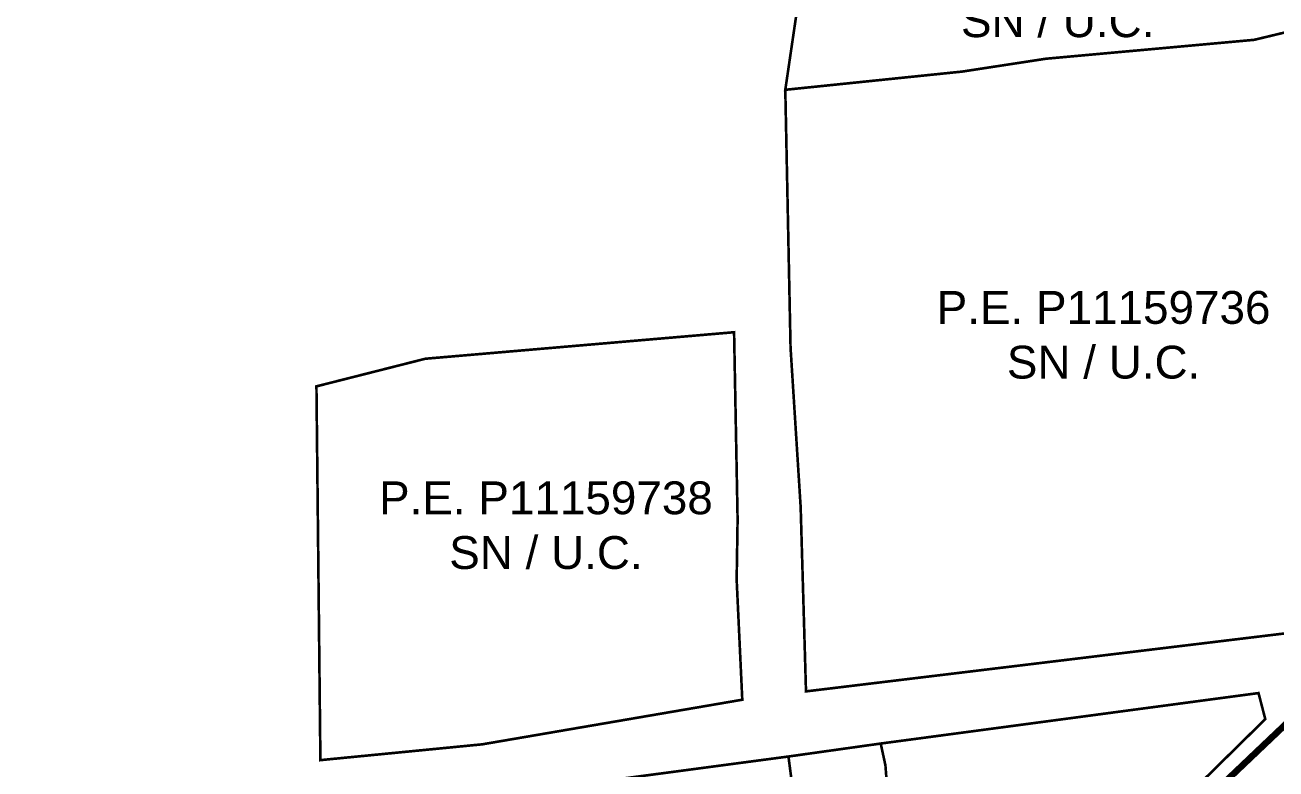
# Model space of a CAD drawing. Header units: metres. Extents: x 561401 to 594056, y 8460144 to 8508504.
# Drawn here: x 572720.4 to 572815.8, y 8479754 to 8479810.7 of the extents above; entities that cross this region are included whole.
import ezdxf

# ---------------------------------------------------------------- set-up
doc = ezdxf.new("R2010")
doc.units = ezdxf.units.M
for name, color, linetype in [('1.1. DERECHO DE VIA', 230, 'Continuous'), ('1.2. AFECTADOS BASE GRAFICA SUNARP', 150, 'Continuous'), ('1.2. BASE GRAFICA SUNARP', 150, 'Continuous'), ('1.3 ETIQUETA P.E. Y U.C.', 1, 'Continuous')]:
    doc.layers.add(name, color=color, linetype=linetype)
doc.styles.add('Arial', font='arial.ttf', dxfattribs={"height": 1})

msp = doc.modelspace()

# ---------------------------------------------------------------- linework, layer by layer
at = {"layer": '1.1. DERECHO DE VIA', "color": 230, "linetype": 'Continuous', "lineweight": 40, "ltscale": 0.2, "const_width": 0.5}
msp.add_lwpolyline([(572720.671, 8479653.699), (572723.363, 8479673.522), (572736.478, 8479687.784), (572751.835, 8479700.584), (572766.95, 8479713.681), (572782.065, 8479726.778), (572797.181, 8479739.874), (572812.069, 8479753.227), (572826.57, 8479766.998), (572840.457, 8479781.383), (572853.891, 8479796.199), (572867.325, 8479810.951), (572880.68, 8479825.898), (572893.709, 8479841.215), (572906.867, 8479856.125), (572920.106, 8479871.115), (572933.26, 8479886.181), (572946.012, 8479901.585)], dxfattribs=at)
at = {"layer": '1.2. AFECTADOS BASE GRAFICA SUNARP', "color": 64, "linetype": 'Continuous', "lineweight": -3, "const_width": 0.2}
for points in [[(572779.941, 8479759.937), (572779.534, 8479773.981), (572778.764, 8479786.106), (572778.363, 8479805.752), (572779.455, 8479813.172), (572788.198, 8479817.71), (572806.996, 8479827.511), (572815.554, 8479819.099), (572819.185, 8479816.037), (572818.04, 8479810.504), (572820.789, 8479810.472), (572822.939, 8479806.068), (572823.544, 8479802.875), (572824.337, 8479779.663), (572827.68, 8479768.451), (572824.764, 8479765.787), (572817.655, 8479763.731), (572817.319, 8479764.458), (572779.941, 8479759.937)], [(572742.932, 8479754.702), (572742.631, 8479783.167), (572750.934, 8479785.271), (572774.46, 8479787.289), (572774.728, 8479773.042), (572774.656, 8479768.442), (572775.085, 8479759.302), (572755.274, 8479755.906), (572742.932, 8479754.702)]]:
    msp.add_lwpolyline(points, close=True, dxfattribs=at)
msp.add_lwpolyline([(572743.017, 8479750.244), (572778.604, 8479754.978), (572785.635, 8479755.965), (572814.429, 8479759.809), (572814.944, 8479757.824), (572791.99, 8479735.242)], dxfattribs=at)
at = {"layer": '1.2. BASE GRAFICA SUNARP', "color": 64, "linetype": 'Continuous', "lineweight": -3, "const_width": 0.2}
for points in [[(572818.04, 8479810.504), (572819.185, 8479816.037), (572815.554, 8479819.099), (572794.645, 8479817.788), (572792.898, 8479817.682), (572788.198, 8479817.71), (572779.455, 8479813.172), (572778.363, 8479805.752), (572791.842, 8479807.139), (572798.217, 8479808.116), (572814.102, 8479809.558), (572818.04, 8479810.504)], [(572823.544, 8479802.875), (572822.939, 8479806.068), (572820.789, 8479810.472), (572818.04, 8479810.504), (572814.102, 8479809.558), (572798.217, 8479808.116), (572791.842, 8479807.139), (572778.363, 8479805.752), (572778.764, 8479786.106), (572779.534, 8479773.981), (572779.941, 8479759.937), (572817.319, 8479764.458), (572817.655, 8479763.731), (572824.764, 8479765.787), (572827.68, 8479768.451), (572824.337, 8479779.663), (572823.544, 8479802.875)], [(572742.932, 8479754.702), (572755.274, 8479755.906), (572775.085, 8479759.302), (572774.656, 8479768.442), (572774.728, 8479773.042), (572774.46, 8479787.289), (572750.934, 8479785.271), (572742.631, 8479783.167), (572742.932, 8479754.702)], [(572791.99, 8479735.242), (572814.944, 8479757.824), (572814.429, 8479759.809), (572785.635, 8479755.965), (572785.994, 8479754.304), (572786.381, 8479749.268), (572789.876, 8479735.815), (572791.608, 8479735.563), (572791.99, 8479735.242)], [(572789.876, 8479735.815), (572786.381, 8479749.268), (572785.994, 8479754.304), (572785.635, 8479755.965), (572778.604, 8479754.978), (572779.389, 8479748.979), (572782.762, 8479734.414), (572789.876, 8479735.815)], [(572782.762, 8479734.414), (572779.389, 8479748.979), (572778.604, 8479754.978), (572743.017, 8479750.244), (572747.833, 8479720.177), (572755.855, 8479725.249), (572760.887, 8479730.289), (572773.705, 8479733.441), (572778.443, 8479733.574), (572782.762, 8479734.414)]]:
    msp.add_lwpolyline(points, close=True, dxfattribs=at)

# ---------------------------------------------------------------- texts
at = {"layer": '1.3 ETIQUETA P.E. Y U.C.', "color": 1, "char_height": 2.5, "attachment_point": 5, "style": 'Arial'}
for s, insert in [('P.E. P11159735\\PSN / U.C.', (572799.122, 8479813.077)), ('P.E. P11159736\\PSN / U.C.', (572802.622, 8479787.077)), ('P.E. P11159738\\PSN / U.C.', (572760.122, 8479772.577))]:
    msp.add_mtext(s, dxfattribs=dict(at, insert=insert))

doc.saveas('drawing.dxf')
